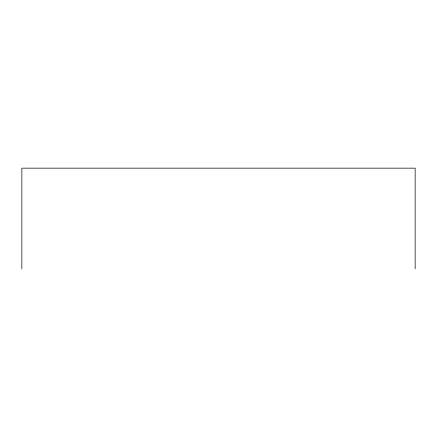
<?xml version="1.0" encoding="UTF-8"?>
<svg xmlns="http://www.w3.org/2000/svg" width="437" height="437" viewBox="0 0 437 437"><rect width="100%" height="100%" fill="white"/><g stroke="black" fill="none" stroke-linecap="round" stroke-linejoin="round"><path stroke-width="0.66" d="M415.15 268.837L415.15 168.163L21.85 168.163L21.85 268.837"/></g></svg>
